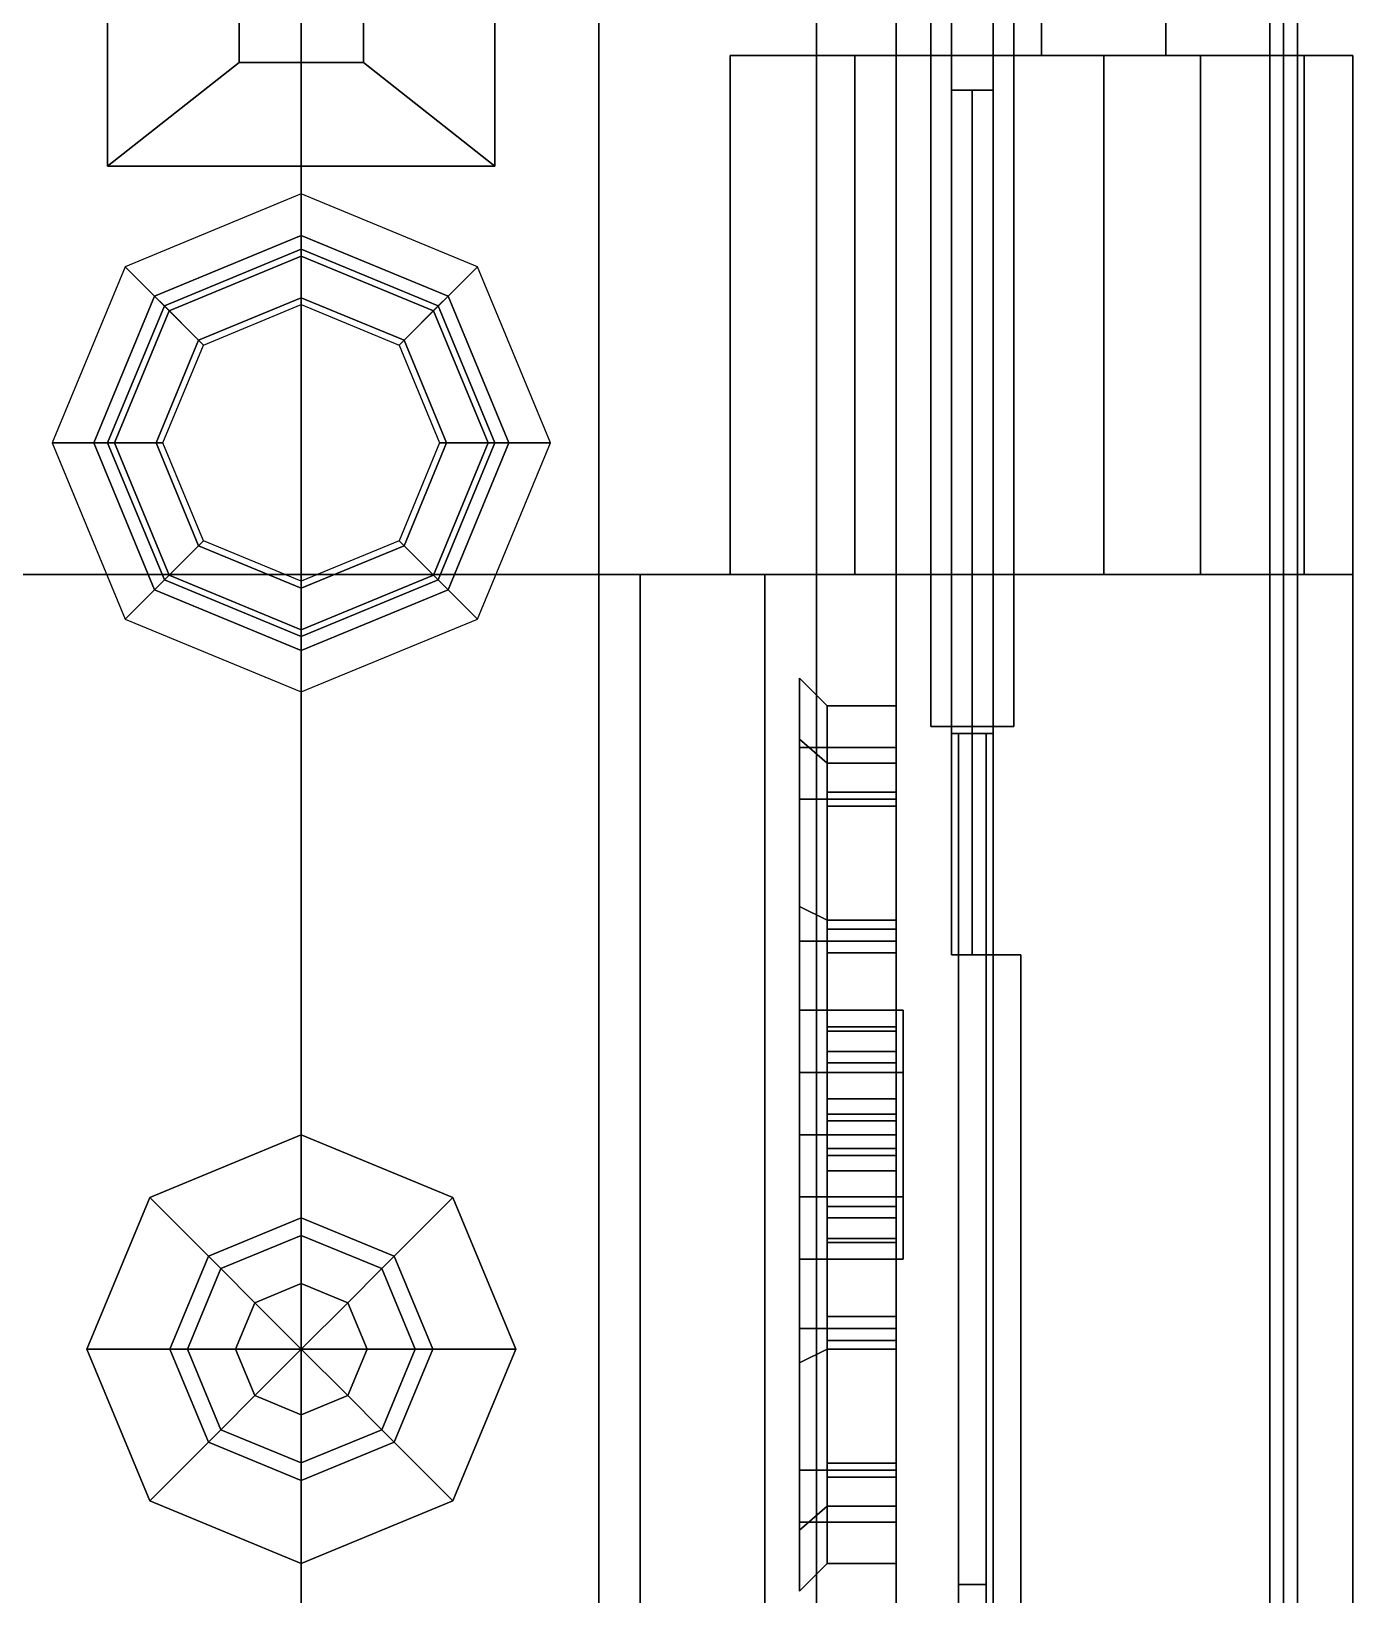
# Model space of a CAD drawing. Header units: millimetres. Extents: x -1.6 to 3, y -8.4 to 20.4.
# Drawn here: x -0.39 to 1.52, y 4.875 to 7.135 of the extents above; entities that cross this region are included whole.
import ezdxf

# ---------------------------------------------------------------- set-up
doc = ezdxf.new("R2010")
doc.units = ezdxf.units.MM
doc.layers.add('bars', color=1, linetype='Continuous')
doc.layers.add('wheels', color=2, linetype='Continuous')

msp = doc.modelspace()

# ---------------------------------------------------------------- linework, layer by layer
for points in [[(1.25, 7.1, 0.83), (1.07, 7.1, 0.83), (1.07, 7.61, 0.83), (1.25, 7.79, 0.83)], [(1.25, 7.79, 1.22), (1.07, 7.61, 1.22), (1.07, 7.1, 1.22), (1.25, 7.1, 1.22)], [(1.25, 7.1, 1.22), (1.25, 7.1, 0.83), (1.25, 7.79, 0.83), (1.25, 7.79, 1.22)], [(1.07, 7.61, 1.22), (1.07, 7.61, 0.83), (1.07, 7.1, 0.83), (1.07, 7.1, 1.22)], [(-0.43, 0.27, 2.7848), (0, 0.27, 2.9), (0, 7.47, 2.9), (-0.43, 7.47, 2.7848)], [(0, 0.27, 1.18), (-0.43, 0.27, 1.2952), (-0.43, 7.47, 1.2952), (0, 7.47, 1.18)], [(0, 0.27, 2.9), (0.43, 0.27, 2.7848), (0.43, 7.47, 2.7848), (0, 7.47, 2.9)], [(0.43, 0.27, 1.2952), (0, 0.27, 1.18), (0, 7.47, 1.18), (0.43, 7.47, 1.2952)], [(0.43, 0.27, 2.7848), (0.7448, 0.27, 2.47), (0.7448, 7.47, 2.47), (0.43, 7.47, 2.7848)], [(0.7448, 0.27, 1.61), (0.43, 0.27, 1.2952), (0.43, 7.47, 1.2952), (0.7448, 7.47, 1.61)], [(0.7448, 0.27, 2.47), (0.86, 0.27, 2.04), (0.86, 7.47, 2.04), (0.7448, 7.47, 2.47)], [(0.86, 0.27, 2.04), (0.7448, 0.27, 1.61), (0.7448, 7.47, 1.61), (0.86, 7.47, 2.04)], [(1.4, 7.47, 2.5), (1.42, 7.47, 2.48), (1.42, 0.27, 2.48), (1.4, 0.27, 2.5)], [(1.42, 7.47, 2.52), (1.4, 7.47, 2.5), (1.4, 0.27, 2.5), (1.42, 0.27, 2.52)], [(1.4, 7.47, 2.06), (1.42, 7.47, 2.04), (1.42, 0.27, 2.04), (1.4, 0.27, 2.06)], [(1.42, 7.47, 2.08), (1.4, 7.47, 2.06), (1.4, 0.27, 2.06), (1.42, 0.27, 2.08)], [(1.42, 7.47, 2.48), (1.44, 7.47, 2.5), (1.44, 0.27, 2.5), (1.42, 0.27, 2.48)], [(1.44, 7.47, 2.5), (1.42, 7.47, 2.52), (1.42, 0.27, 2.52), (1.44, 0.27, 2.5)], [(1.42, 7.47, 2.04), (1.44, 7.47, 2.06), (1.44, 0.27, 2.06), (1.42, 0.27, 2.04)], [(1.44, 7.47, 2.06), (1.42, 7.47, 2.08), (1.42, 0.27, 2.08), (1.44, 0.27, 2.06)], [(-0.28, 7.43, 3.71), (-0.28, 7.43, 2.82), (-0.28, 6.94, 2.82), (-0.28, 6.94, 3.71)], [(-0.09, 7.28, 3.89), (-0.28, 7.43, 3.71), (-0.28, 6.94, 3.71), (-0.09, 7.09, 3.89)], [(0.28, 6.94, 3.71), (0.28, 7.43, 3.71), (0.09, 7.28, 3.89), (0.09, 7.09, 3.89)], [(0.28, 6.94, 2.82), (0.28, 7.43, 2.82), (0.28, 7.43, 3.71), (0.28, 6.94, 3.71)], [(-0.09, 7.28, 4.12), (-0.09, 7.28, 3.89), (-0.09, 7.09, 3.89), (-0.09, 7.09, 4.12)], [(0.09, 7.09, 4.12), (0.09, 7.28, 4.12), (-0.09, 7.28, 4.12), (-0.09, 7.09, 4.12)], [(0.09, 7.09, 3.89), (0.09, 7.28, 3.89), (0.09, 7.28, 4.12), (0.09, 7.09, 4.12)], [(1.52, 7.1, 1.63), (1.52, 7.1, 0.63), (0.62, 7.1, 0.63), (0.62, 7.1, 1.63)], [(0.62, 7.1, 1.63), (0.62, 7.1, 0.47), (0.62, 6.35, 0.47), (0.62, 6.35, 1.63)], [(1.52, 6.35, 1.63), (1.52, 7.1, 1.63), (0.62, 7.1, 1.63), (0.62, 6.35, 1.63)], [(1.52, 7.1, 0.63), (1.45, 7.1, 0.47), (0.62, 7.1, 0.47), (0.62, 7.1, 0.63)], [(1.45, 7.1, 0.47), (1.3, 7.1, 0.33), (0.8, 7.1, 0.33), (0.62, 7.1, 0.47)], [(0.62, 7.1, 0.47), (0.8, 7.1, 0.33), (0.8, 6.35, 0.33), (0.62, 6.35, 0.47)], [(1.3, 7.1, 0.33), (1.16, 7.1, 0.27), (1, 7.1, 0.27), (0.8, 7.1, 0.33)], [(0.8, 7.1, 0.33), (1, 7.1, 0.27), (1, 6.35, 0.27), (0.8, 6.35, 0.33)], [(1, 6.35, 0.27), (1, 7.1, 0.27), (1.16, 7.1, 0.27), (1.16, 6.35, 0.27)], [(1.16, 6.35, 0.27), (1.16, 7.1, 0.27), (1.3, 7.1, 0.33), (1.3, 6.35, 0.33)], [(1.3, 6.35, 0.33), (1.3, 7.1, 0.33), (1.45, 7.1, 0.47), (1.45, 6.35, 0.47)], [(1.45, 6.35, 0.47), (1.45, 7.1, 0.47), (1.52, 7.1, 0.63), (1.52, 6.35, 0.63)], [(1.52, 6.35, 0.63), (1.52, 7.1, 0.63), (1.52, 7.1, 1.63), (1.52, 6.35, 1.63)], [(-0.09, 7.09, 3.89), (-0.28, 6.94, 3.71), (0.28, 6.94, 3.71), (0.09, 7.09, 3.89)], [(-0.09, 7.09, 4.12), (-0.09, 7.09, 3.89), (0.09, 7.09, 3.89), (0.09, 7.09, 4.12)], [(-0.28, 6.94, 3.71), (-0.28, 6.94, 2.82), (0.28, 6.94, 2.82), (0.28, 6.94, 3.71)], [(0, 6.9, 2.9), (-0.2546, 6.7946, 2.82), (-0.1485, 6.6885, 3.55), (0, 6.75, 3.55)], [(0.2546, 6.7946, 2.82), (0, 6.9, 2.9), (0, 6.75, 3.55), (0.1485, 6.6885, 3.55)], [(0, 6.82, 4.81), (-0.198, 6.738, 4.81), (-0.2121, 6.7521, 4.86), (0, 6.84, 4.86)], [(0, 6.84, 4.86), (-0.2121, 6.7521, 4.86), (-0.1909, 6.7309, 4.86), (0, 6.81, 4.86)], [(0.198, 6.738, 4.81), (0, 6.82, 4.81), (0, 6.84, 4.86), (0.2121, 6.7521, 4.86)], [(0.2121, 6.7521, 4.86), (0, 6.84, 4.86), (0, 6.81, 4.86), (0.1909, 6.7309, 4.86)], [(0, 6.75, 3.55), (-0.1485, 6.6885, 3.55), (-0.198, 6.738, 4.81), (0, 6.82, 4.81)], [(0, 6.81, 4.86), (-0.1909, 6.7309, 4.86), (-0.1414, 6.6814, 3.55), (0, 6.74, 3.55)], [(0.1485, 6.6885, 3.55), (0, 6.75, 3.55), (0, 6.82, 4.81), (0.198, 6.738, 4.81)], [(0.1909, 6.7309, 4.86), (0, 6.81, 4.86), (0, 6.74, 3.55), (0.1414, 6.6814, 3.55)], [(-0.2546, 6.7946, 2.82), (-0.36, 6.54, 2.78), (-0.21, 6.54, 3.55), (-0.1485, 6.6885, 3.55)], [(0.36, 6.54, 2.78), (0.2546, 6.7946, 2.82), (0.1485, 6.6885, 3.55), (0.21, 6.54, 3.55)], [(-0.198, 6.738, 4.81), (-0.28, 6.54, 4.81), (-0.3, 6.54, 4.86), (-0.2121, 6.7521, 4.86)], [(-0.2121, 6.7521, 4.86), (-0.3, 6.54, 4.86), (-0.27, 6.54, 4.86), (-0.1909, 6.7309, 4.86)], [(-0.1485, 6.6885, 3.55), (-0.21, 6.54, 3.55), (-0.28, 6.54, 4.81), (-0.198, 6.738, 4.81)], [(0.21, 6.54, 3.55), (0.1485, 6.6885, 3.55), (0.198, 6.738, 4.81), (0.28, 6.54, 4.81)], [(0.3, 6.54, 4.86), (0.2121, 6.7521, 4.86), (0.1909, 6.7309, 4.86), (0.27, 6.54, 4.86)], [(0.28, 6.54, 4.81), (0.198, 6.738, 4.81), (0.2121, 6.7521, 4.86), (0.3, 6.54, 4.86)], [(-0.1909, 6.7309, 4.86), (-0.27, 6.54, 4.86), (-0.2, 6.54, 3.55), (-0.1414, 6.6814, 3.55)], [(0.27, 6.54, 4.86), (0.1909, 6.7309, 4.86), (0.1414, 6.6814, 3.55), (0.2, 6.54, 3.55)], [(-0.36, 6.54, 2.78), (-0.2546, 6.2854, 2.82), (-0.1485, 6.3915, 3.55), (-0.21, 6.54, 3.55)], [(-0.28, 6.54, 4.81), (-0.198, 6.342, 4.81), (-0.2121, 6.3279, 4.86), (-0.3, 6.54, 4.86)], [(-0.3, 6.54, 4.86), (-0.2121, 6.3279, 4.86), (-0.1909, 6.3491, 4.86), (-0.27, 6.54, 4.86)], [(-0.21, 6.54, 3.55), (-0.1485, 6.3915, 3.55), (-0.198, 6.342, 4.81), (-0.28, 6.54, 4.81)], [(-0.27, 6.54, 4.86), (-0.1909, 6.3491, 4.86), (-0.1414, 6.3986, 3.55), (-0.2, 6.54, 3.55)], [(0.1909, 6.3491, 4.86), (0.27, 6.54, 4.86), (0.2, 6.54, 3.55), (0.1414, 6.3986, 3.55)], [(0.1485, 6.3915, 3.55), (0.21, 6.54, 3.55), (0.28, 6.54, 4.81), (0.198, 6.342, 4.81)], [(0.2546, 6.2854, 2.82), (0.36, 6.54, 2.78), (0.21, 6.54, 3.55), (0.1485, 6.3915, 3.55)], [(0.2121, 6.3279, 4.86), (0.3, 6.54, 4.86), (0.27, 6.54, 4.86), (0.1909, 6.3491, 4.86)], [(0.198, 6.342, 4.81), (0.28, 6.54, 4.81), (0.3, 6.54, 4.86), (0.2121, 6.3279, 4.86)], [(-0.1909, 6.3491, 4.86), (0, 6.27, 4.86), (0, 6.34, 3.55), (-0.1414, 6.3986, 3.55)], [(0, 6.27, 4.86), (0.1909, 6.3491, 4.86), (0.1414, 6.3986, 3.55), (0, 6.34, 3.55)], [(-0.2546, 6.2854, 2.82), (0, 6.18, 2.9), (0, 6.33, 3.55), (-0.1485, 6.3915, 3.55)], [(-0.1485, 6.3915, 3.55), (0, 6.33, 3.55), (0, 6.26, 4.81), (-0.198, 6.342, 4.81)], [(0, 6.33, 3.55), (0.1485, 6.3915, 3.55), (0.198, 6.342, 4.81), (0, 6.26, 4.81)], [(0, 6.18, 2.9), (0.2546, 6.2854, 2.82), (0.1485, 6.3915, 3.55), (0, 6.33, 3.55)], [(1.52, 6.35, 1.59), (1.52, 6.35, 1.47), (-1.52, 6.35, 1.47), (-1.52, 6.35, 1.59)], [(1.52, 0.27, 1.59), (1.52, 6.35, 1.59), (-1.52, 6.35, 1.59), (-1.52, 0.27, 1.59)], [(-1.52, 0.27, 1.47), (-1.52, 6.35, 1.47), (1.52, 6.35, 1.47), (1.52, 0.27, 1.47)], [(-0.2121, 6.3279, 4.86), (0, 6.24, 4.86), (0, 6.27, 4.86), (-0.1909, 6.3491, 4.86)], [(-0.198, 6.342, 4.81), (0, 6.26, 4.81), (0, 6.24, 4.86), (-0.2121, 6.3279, 4.86)], [(0, 6.24, 4.86), (0.2121, 6.3279, 4.86), (0.1909, 6.3491, 4.86), (0, 6.27, 4.86)], [(0, 6.26, 4.81), (0.198, 6.342, 4.81), (0.2121, 6.3279, 4.86), (0, 6.24, 4.86)], [(0.49, 1.23, 0.33), (0.49, 6.35, 0.33), (0.67, 6.35, 0.33), (0.67, 1.23, 0.33)], [(0.67, 1.23, 1.23), (0.67, 6.35, 1.23), (0.49, 6.35, 1.23), (0.49, 1.23, 1.23)], [(0.49, 6.35, 1.23), (0.49, 6.35, 0.33), (0.49, 1.23, 0.33), (0.49, 1.23, 1.23)], [(0.62, 6.35, 1.63), (0.62, 6.35, 0.63), (1.52, 6.35, 0.63), (1.52, 6.35, 1.63)], [(0.62, 6.35, 0.63), (0.62, 6.35, 0.47), (1.45, 6.35, 0.47), (1.52, 6.35, 0.63)], [(0.62, 6.35, 0.47), (0.8, 6.35, 0.33), (1.3, 6.35, 0.33), (1.45, 6.35, 0.47)], [(0.67, 1.23, 0.33), (0.67, 6.35, 0.33), (0.67, 6.35, 1.23), (0.67, 1.23, 1.23)], [(0.8, 6.35, 0.33), (1, 6.35, 0.27), (1.16, 6.35, 0.27), (1.3, 6.35, 0.33)], [(1.52, 0.27, 1.47), (1.52, 6.35, 1.47), (1.52, 6.35, 1.59), (1.52, 0.27, 1.59)], [(0, 5.54, 2.9), (-0.2192, 5.4492, 2.84), (-0.2192, 5.4492, 3.41), (0, 5.54, 3.41)], [(0, 5.54, 3.41), (-0.2192, 5.4492, 3.41), (-0.1344, 5.3644, 3.45), (0, 5.42, 3.45)], [(0.2192, 5.4492, 2.84), (0, 5.54, 2.9), (0, 5.54, 3.41), (0.2192, 5.4492, 3.41)], [(0.2192, 5.4492, 3.41), (0, 5.54, 3.41), (0, 5.42, 3.45), (0.1344, 5.3644, 3.45)], [(-0.2192, 5.4492, 2.84), (-0.31, 5.23, 2.81), (-0.31, 5.23, 3.41), (-0.2192, 5.4492, 3.41)], [(-0.2192, 5.4492, 3.41), (-0.31, 5.23, 3.41), (-0.19, 5.23, 3.45), (-0.1344, 5.3644, 3.45)], [(0.31, 5.23, 3.41), (0.2192, 5.4492, 3.41), (0.1344, 5.3644, 3.45), (0.19, 5.23, 3.45)], [(0.31, 5.23, 2.81), (0.2192, 5.4492, 2.84), (0.2192, 5.4492, 3.41), (0.31, 5.23, 3.41)], [(0, 5.3945, 3.49), (0, 5.42, 3.45), (-0.1344, 5.3644, 3.45), (-0.1164, 5.3464, 3.49)], [(0.1164, 5.3464, 3.49), (0.1344, 5.3644, 3.45), (0, 5.42, 3.45), (0, 5.3945, 3.49)], [(0, 5.325, 3.51), (0, 5.3945, 3.49), (-0.1164, 5.3464, 3.49), (-0.0672, 5.2972, 3.51)], [(0.0672, 5.2972, 3.51), (0.1164, 5.3464, 3.49), (0, 5.3945, 3.49), (0, 5.325, 3.51)], [(-0.1164, 5.3464, 3.49), (-0.1344, 5.3644, 3.45), (-0.19, 5.23, 3.45), (-0.1645, 5.23, 3.49)], [(0.1645, 5.23, 3.49), (0.19, 5.23, 3.45), (0.1344, 5.3644, 3.45), (0.1164, 5.3464, 3.49)], [(-0.0672, 5.2972, 3.51), (-0.1164, 5.3464, 3.49), (-0.1645, 5.23, 3.49), (-0.095, 5.23, 3.51)], [(0.095, 5.23, 3.51), (0.1645, 5.23, 3.49), (0.1164, 5.3464, 3.49), (0.0672, 5.2972, 3.51)], [(0, 5.23, 3.52), (0, 5.325, 3.51), (-0.0672, 5.2972, 3.51), (0, 5.23, 3.52)], [(0, 5.23, 3.52), (0.0672, 5.2972, 3.51), (0, 5.325, 3.51), (0, 5.23, 3.52)], [(0, 5.23, 3.52), (-0.0672, 5.2972, 3.51), (-0.095, 5.23, 3.51), (0, 5.23, 3.52)], [(0, 5.23, 3.52), (0.095, 5.23, 3.51), (0.0672, 5.2972, 3.51), (0, 5.23, 3.52)], [(-0.31, 5.23, 2.81), (-0.2192, 5.0108, 2.84), (-0.2192, 5.0108, 3.41), (-0.31, 5.23, 3.41)], [(-0.31, 5.23, 3.41), (-0.2192, 5.0108, 3.41), (-0.1344, 5.0956, 3.45), (-0.19, 5.23, 3.45)], [(-0.1645, 5.23, 3.49), (-0.19, 5.23, 3.45), (-0.1344, 5.0956, 3.45), (-0.1164, 5.1136, 3.49)], [(-0.095, 5.23, 3.51), (-0.1645, 5.23, 3.49), (-0.1164, 5.1136, 3.49), (-0.0672, 5.1628, 3.51)], [(0, 5.23, 3.52), (-0.095, 5.23, 3.51), (-0.0672, 5.1628, 3.51), (0, 5.23, 3.52)], [(0, 5.23, 3.52), (-0.0672, 5.1628, 3.51), (0, 5.135, 3.51), (0, 5.23, 3.52)], [(0, 5.23, 3.52), (0, 5.135, 3.51), (0.0672, 5.1628, 3.51), (0, 5.23, 3.52)], [(0, 5.23, 3.52), (0.0672, 5.1628, 3.51), (0.095, 5.23, 3.51), (0, 5.23, 3.52)], [(0.0672, 5.1628, 3.51), (0.1164, 5.1136, 3.49), (0.1645, 5.23, 3.49), (0.095, 5.23, 3.51)], [(0.1164, 5.1136, 3.49), (0.1344, 5.0956, 3.45), (0.19, 5.23, 3.45), (0.1645, 5.23, 3.49)], [(0.2192, 5.0108, 3.41), (0.31, 5.23, 3.41), (0.19, 5.23, 3.45), (0.1344, 5.0956, 3.45)], [(0.2192, 5.0108, 2.84), (0.31, 5.23, 2.81), (0.31, 5.23, 3.41), (0.2192, 5.0108, 3.41)], [(-0.0672, 5.1628, 3.51), (-0.1164, 5.1136, 3.49), (0, 5.0655, 3.49), (0, 5.135, 3.51)], [(0, 5.135, 3.51), (0, 5.0655, 3.49), (0.1164, 5.1136, 3.49), (0.0672, 5.1628, 3.51)], [(-0.1164, 5.1136, 3.49), (-0.1344, 5.0956, 3.45), (0, 5.04, 3.45), (0, 5.0655, 3.49)], [(0, 5.0655, 3.49), (0, 5.04, 3.45), (0.1344, 5.0956, 3.45), (0.1164, 5.1136, 3.49)], [(-0.2192, 5.0108, 3.41), (0, 4.92, 3.41), (0, 5.04, 3.45), (-0.1344, 5.0956, 3.45)], [(0, 4.92, 3.41), (0.2192, 5.0108, 3.41), (0.1344, 5.0956, 3.45), (0, 5.04, 3.45)], [(-0.2192, 5.0108, 2.84), (0, 4.92, 2.9), (0, 4.92, 3.41), (-0.2192, 5.0108, 3.41)], [(0, 4.92, 2.9), (0.2192, 5.0108, 2.84), (0.2192, 5.0108, 3.41), (0, 4.92, 3.41)]]:
    msp.add_3dface(points)
at = {"layer": 'bars'}
for points in [[(0.91, 6.13, 0.74), (0.94, 6.13, 0.792), (0.94, 8.12, 0.792), (0.91, 8.12, 0.74)], [(0.94, 6.13, 0.688), (0.91, 6.13, 0.74), (0.91, 8.12, 0.74), (0.94, 8.12, 0.688)], [(0.94, 6.13, 0.792), (1, 6.13, 0.792), (1, 8.12, 0.792), (0.94, 8.12, 0.792)], [(1, 6.13, 0.688), (0.94, 6.13, 0.688), (0.94, 8.12, 0.688), (1, 8.12, 0.688)], [(1, 6.13, 0.792), (1.03, 6.13, 0.74), (1.03, 8.12, 0.74), (1, 8.12, 0.792)], [(1.03, 6.13, 0.74), (1, 6.13, 0.688), (1, 8.12, 0.688), (1.03, 8.12, 0.74)], [(0.94, 6.12, 1.32), (0.97, 6.12, 1.35), (0.97, 7.05, 1.35), (0.94, 7.05, 1.32)], [(0.97, 6.12, 1.29), (0.94, 6.12, 1.32), (0.94, 7.05, 1.32), (0.97, 7.05, 1.29)], [(0.97, 6.12, 1.35), (1, 6.12, 1.32), (1, 7.05, 1.32), (0.97, 7.05, 1.35)], [(1, 6.12, 1.32), (0.97, 6.12, 1.29), (0.97, 7.05, 1.29), (1, 7.05, 1.32)], [(0.91, 6.13, 0.74), (1.03, 6.13, 0.74), (1, 6.13, 0.792), (0.94, 6.13, 0.792)], [(0.94, 6.13, 0.688), (1, 6.13, 0.688), (1.03, 6.13, 0.74), (0.91, 6.13, 0.74)], [(0.94, 5.8, 0.74), (0.97, 5.8, 0.77), (0.97, 6.13, 0.77), (0.94, 6.13, 0.74)], [(0.97, 5.8, 0.71), (0.94, 5.8, 0.74), (0.94, 6.13, 0.74), (0.97, 6.13, 0.71)], [(0.97, 5.8, 0.77), (1, 5.8, 0.74), (1, 6.13, 0.74), (0.97, 6.13, 0.77)], [(1, 5.8, 0.74), (0.97, 5.8, 0.71), (0.97, 6.13, 0.71), (1, 6.13, 0.74)], [(0.95, 6.12, 1.35), (0.95, 6.12, 1.29), (0.95, 4.89, 1.01), (0.95, 4.89, 1.08)], [(0.99, 6.12, 1.35), (0.99, 6.12, 1.29), (0.95, 6.12, 1.29), (0.95, 6.12, 1.35)], [(0.95, 4.89, 1.01), (0.95, 6.12, 1.29), (0.99, 6.12, 1.29), (0.99, 4.89, 1.01)], [(0.99, 4.89, 1.08), (0.99, 6.12, 1.35), (0.95, 6.12, 1.35), (0.95, 4.89, 1.08)], [(0.99, 4.89, 1.01), (0.99, 6.12, 1.29), (0.99, 6.12, 1.35), (0.99, 4.89, 1.08)], [(1, 5.8, 0.76), (1, 5.8, 0.67), (1, 2.86, 0.57), (1, 2.86, 0.65)], [(1, 2.86, 0.57), (1, 5.8, 0.67), (1.04, 5.8, 0.67), (1.04, 2.86, 0.57)], [(1.04, 5.8, 0.76), (1.04, 5.8, 0.67), (1, 5.8, 0.67), (1, 5.8, 0.76)], [(1.04, 2.86, 0.65), (1.04, 5.8, 0.76), (1, 5.8, 0.76), (1, 2.86, 0.65)], [(1.04, 2.86, 0.57), (1.04, 5.8, 0.67), (1.04, 5.8, 0.76), (1.04, 2.86, 0.65)], [(0.95, 4.78, 1.47), (0.95, 4.89, 1.47), (0.95, 4.89, 0.95), (0.95, 4.78, 0.95)], [(0.95, 4.89, 0.95), (0.95, 4.89, 1.47), (0.99, 4.89, 1.47), (0.99, 4.89, 0.95)], [(0.95, 4.78, 0.95), (0.95, 4.89, 0.95), (0.99, 4.89, 0.95), (0.99, 4.78, 0.95)], [(0.99, 4.89, 0.95), (0.99, 4.89, 1.47), (0.99, 4.78, 1.47), (0.99, 4.78, 0.95)]]:
    msp.add_3dface(points, dxfattribs=at)
at = {"layer": 'wheels'}
for points in [[(0.76, 6.0769, 0.93), (0.76, 6.16, 0.62), (0.72, 6.2, 0.62), (0.72, 6.1116, 0.95)], [(0.72, 6.1116, 0.95), (0.72, 6.2, 0.62), (0.72, 6.1, 0.62), (0.72, 6.025, 0.9)], [(0.76, 6.16, 0.62), (0.76, 6.0769, 0.31), (0.72, 6.1116, 0.29), (0.72, 6.2, 0.62)], [(0.72, 6.2, 0.62), (0.72, 6.1116, 0.29), (0.72, 6.025, 0.34), (0.72, 6.1, 0.62)], [(0.86, 6.0769, 0.93), (0.86, 6.16, 0.62), (0.76, 6.16, 0.62), (0.76, 6.0769, 0.93)], [(0.86, 6.16, 0.62), (0.86, 6.0769, 0.31), (0.76, 6.0769, 0.31), (0.76, 6.16, 0.62)], [(0.86, 6.025, 0.9), (0.86, 6.1, 0.62), (0.86, 6.16, 0.62), (0.86, 6.0769, 0.93)], [(0.86, 6.1, 0.62), (0.86, 6.025, 0.34), (0.86, 6.0769, 0.31), (0.86, 6.16, 0.62)], [(0.76, 5.85, 1.1569), (0.76, 6.0769, 0.93), (0.72, 6.1116, 0.95), (0.72, 5.87, 1.1916)], [(0.72, 5.87, 1.1916), (0.72, 6.1116, 0.95), (0.72, 6.025, 0.9), (0.72, 5.82, 1.105)], [(0.76, 6.0769, 0.31), (0.76, 5.85, 0.0831), (0.72, 5.87, 0.0484), (0.72, 6.1116, 0.29)], [(0.72, 6.1116, 0.29), (0.72, 5.87, 0.0484), (0.72, 5.82, 0.135), (0.72, 6.025, 0.34)], [(0.86, 6.1, 0.62), (0.86, 6.025, 0.9), (0.72, 6.025, 0.9), (0.72, 6.1, 0.62)], [(0.86, 6.025, 0.34), (0.86, 6.1, 0.62), (0.72, 6.1, 0.62), (0.72, 6.025, 0.34)], [(0.76, 5.6959, 0.5901), (0.76, 5.6959, 0.6499), (0.76, 6.1, 0.64), (0.76, 6.1, 0.6)], [(0.76, 6.1, 0.64), (0.76, 5.6959, 0.6499), (0.86, 5.6959, 0.6499), (0.86, 6.1, 0.64)], [(0.86, 6.1, 0.6), (0.86, 5.6959, 0.5901), (0.76, 5.6959, 0.5901), (0.76, 6.1, 0.6)], [(0.86, 6.1, 0.64), (0.86, 5.6959, 0.6499), (0.86, 5.6959, 0.5901), (0.86, 6.1, 0.6)], [(0.86, 5.85, 1.1569), (0.86, 6.0769, 0.93), (0.76, 6.0769, 0.93), (0.76, 5.85, 1.1569)], [(0.86, 6.0769, 0.31), (0.86, 5.85, 0.0831), (0.76, 5.85, 0.0831), (0.76, 6.0769, 0.31)], [(0.86, 5.82, 1.105), (0.86, 6.025, 0.9), (0.86, 6.0769, 0.93), (0.86, 5.85, 1.1569)], [(0.86, 6.025, 0.34), (0.86, 5.82, 0.135), (0.86, 5.85, 0.0831), (0.86, 6.0769, 0.31)], [(0.76, 5.6899, 0.6721), (0.76, 5.6601, 0.7238), (0.76, 6.015, 0.9173), (0.76, 6.035, 0.8827)], [(0.86, 6.035, 0.8827), (0.86, 5.6899, 0.6721), (0.76, 5.6899, 0.6721), (0.76, 6.035, 0.8827)], [(0.76, 5.6601, 0.5162), (0.76, 5.6899, 0.5679), (0.76, 6.035, 0.3573), (0.76, 6.015, 0.3227)], [(0.76, 6.035, 0.3573), (0.76, 5.6899, 0.5679), (0.86, 5.6899, 0.5679), (0.86, 6.035, 0.3573)], [(0.86, 6.015, 0.9173), (0.86, 5.6601, 0.7238), (0.86, 5.6899, 0.6721), (0.86, 6.035, 0.8827)], [(0.86, 6.035, 0.3573), (0.86, 5.6899, 0.5679), (0.86, 5.6601, 0.5162), (0.86, 6.015, 0.3227)], [(0.86, 6.025, 0.9), (0.86, 5.82, 1.105), (0.72, 5.82, 1.105), (0.72, 6.025, 0.9)], [(0.86, 5.82, 0.135), (0.86, 6.025, 0.34), (0.72, 6.025, 0.34), (0.72, 5.82, 0.135)], [(0.76, 6.015, 0.9173), (0.76, 5.6601, 0.7238), (0.86, 5.6601, 0.7238), (0.86, 6.015, 0.9173)], [(0.86, 6.015, 0.3227), (0.86, 5.6601, 0.5162), (0.76, 5.6601, 0.5162), (0.76, 6.015, 0.3227)], [(0.76, 5.54, 1.24), (0.76, 5.85, 1.1569), (0.72, 5.87, 1.1916), (0.72, 5.54, 1.28)], [(0.72, 5.54, 1.28), (0.72, 5.87, 1.1916), (0.72, 5.82, 1.105), (0.72, 5.54, 1.18)], [(0.76, 5.85, 0.0831), (0.76, 5.54), (0.72, 5.54, -0.04), (0.72, 5.87, 0.0484)], [(0.72, 5.87, 0.0484), (0.72, 5.54, -0.04), (0.72, 5.54, 0.06), (0.72, 5.82, 0.135)], [(0.86, 5.54, 1.24), (0.86, 5.85, 1.1569), (0.76, 5.85, 1.1569), (0.76, 5.54, 1.24)], [(0.86, 5.85, 0.0831), (0.86, 5.54), (0.76, 5.54), (0.76, 5.85, 0.0831)], [(0.76, 5.6438, 0.7401), (0.76, 5.5921, 0.7699), (0.76, 5.8027, 1.115), (0.76, 5.8373, 1.095)], [(0.86, 5.8373, 1.095), (0.86, 5.6438, 0.7401), (0.76, 5.6438, 0.7401), (0.76, 5.8373, 1.095)], [(0.76, 5.5921, 0.4701), (0.76, 5.6438, 0.4999), (0.76, 5.8373, 0.145), (0.76, 5.8027, 0.125)], [(0.76, 5.8373, 0.145), (0.76, 5.6438, 0.4999), (0.86, 5.6438, 0.4999), (0.86, 5.8373, 0.145)], [(0.86, 5.54, 1.18), (0.86, 5.82, 1.105), (0.86, 5.85, 1.1569), (0.86, 5.54, 1.24)], [(0.86, 5.82, 0.135), (0.86, 5.54, 0.06), (0.86, 5.54), (0.86, 5.85, 0.0831)], [(0.86, 5.8027, 1.115), (0.86, 5.5921, 0.7699), (0.86, 5.6438, 0.7401), (0.86, 5.8373, 1.095)], [(0.86, 5.8373, 0.145), (0.86, 5.6438, 0.4999), (0.86, 5.5921, 0.4701), (0.86, 5.8027, 0.125)], [(0.86, 5.82, 1.105), (0.86, 5.54, 1.18), (0.72, 5.54, 1.18), (0.72, 5.82, 1.105)], [(0.86, 5.54, 0.06), (0.86, 5.82, 0.135), (0.72, 5.82, 0.135), (0.72, 5.54, 0.06)], [(0.76, 5.8027, 1.115), (0.76, 5.5921, 0.7699), (0.86, 5.5921, 0.7699), (0.86, 5.8027, 1.115)], [(0.86, 5.8027, 0.125), (0.86, 5.5921, 0.4701), (0.76, 5.5921, 0.4701), (0.76, 5.8027, 0.125)], [(0.87, 5.63, 0.7759), (0.87, 5.72, 0.62), (0.72, 5.72, 0.62), (0.72, 5.63, 0.7759)], [(0.87, 5.72, 0.62), (0.87, 5.63, 0.4641), (0.72, 5.63, 0.4641), (0.72, 5.72, 0.62)], [(0.87, 5.63, 0.7759), (0.87, 5.45, 0.7759), (0.87, 5.36, 0.62), (0.87, 5.72, 0.62)], [(0.87, 5.72, 0.62), (0.87, 5.36, 0.62), (0.87, 5.45, 0.4641), (0.87, 5.63, 0.4641)], [(0.87, 5.45, 0.7759), (0.87, 5.63, 0.7759), (0.72, 5.63, 0.7759), (0.72, 5.45, 0.7759)], [(0.87, 5.63, 0.4641), (0.87, 5.45, 0.4641), (0.72, 5.45, 0.4641), (0.72, 5.63, 0.4641)], [(0.76, 5.5699, 0.7759), (0.76, 5.5101, 0.7759), (0.76, 5.52, 1.18), (0.76, 5.56, 1.18)], [(0.86, 5.56, 1.18), (0.86, 5.5699, 0.7759), (0.76, 5.5699, 0.7759), (0.76, 5.56, 1.18)], [(0.76, 5.56, 0.06), (0.76, 5.5699, 0.4641), (0.86, 5.5699, 0.4641), (0.86, 5.56, 0.06)], [(0.76, 5.5101, 0.4641), (0.76, 5.5699, 0.4641), (0.76, 5.56, 0.06), (0.76, 5.52, 0.06)], [(0.86, 5.52, 1.18), (0.86, 5.5101, 0.7759), (0.86, 5.5699, 0.7759), (0.86, 5.56, 1.18)], [(0.86, 5.56, 0.06), (0.86, 5.5699, 0.4641), (0.86, 5.5101, 0.4641), (0.86, 5.52, 0.06)], [(0.76, 5.23, 1.1569), (0.76, 5.54, 1.24), (0.72, 5.54, 1.28), (0.72, 5.21, 1.1916)], [(0.72, 5.21, 1.1916), (0.72, 5.54, 1.28), (0.72, 5.54, 1.18), (0.72, 5.26, 1.105)], [(0.86, 5.54, 1.18), (0.86, 5.26, 1.105), (0.72, 5.26, 1.105), (0.72, 5.54, 1.18)], [(0.76, 5.54), (0.76, 5.23, 0.0831), (0.72, 5.21, 0.0484), (0.72, 5.54, -0.04)], [(0.86, 5.26, 0.135), (0.86, 5.54, 0.06), (0.72, 5.54, 0.06), (0.72, 5.26, 0.135)], [(0.72, 5.54, -0.04), (0.72, 5.21, 0.0484), (0.72, 5.26, 0.135), (0.72, 5.54, 0.06)], [(0.86, 5.23, 1.1569), (0.86, 5.54, 1.24), (0.76, 5.54, 1.24), (0.76, 5.23, 1.1569)], [(0.86, 5.54), (0.86, 5.23, 0.0831), (0.76, 5.23, 0.0831), (0.76, 5.54)], [(0.86, 5.26, 1.105), (0.86, 5.54, 1.18), (0.86, 5.54, 1.24), (0.86, 5.23, 1.1569)], [(0.86, 5.54, 0.06), (0.86, 5.26, 0.135), (0.86, 5.23, 0.0831), (0.86, 5.54)], [(0.76, 5.52, 1.18), (0.76, 5.5101, 0.7759), (0.86, 5.5101, 0.7759), (0.86, 5.52, 1.18)], [(0.86, 5.52, 0.06), (0.86, 5.5101, 0.4641), (0.76, 5.5101, 0.4641), (0.76, 5.52, 0.06)], [(0.76, 5.4879, 0.7699), (0.76, 5.4362, 0.7401), (0.76, 5.2427, 1.095), (0.76, 5.2773, 1.115)], [(0.86, 5.2773, 1.115), (0.86, 5.4879, 0.7699), (0.76, 5.4879, 0.7699), (0.76, 5.2773, 1.115)], [(0.76, 5.4362, 0.4999), (0.76, 5.4879, 0.4701), (0.76, 5.2773, 0.125), (0.76, 5.2427, 0.145)], [(0.76, 5.2773, 0.125), (0.76, 5.4879, 0.4701), (0.86, 5.4879, 0.4701), (0.86, 5.2773, 0.125)], [(0.86, 5.2427, 1.095), (0.86, 5.4362, 0.7401), (0.86, 5.4879, 0.7699), (0.86, 5.2773, 1.115)], [(0.86, 5.2773, 0.125), (0.86, 5.4879, 0.4701), (0.86, 5.4362, 0.4999), (0.86, 5.2427, 0.145)], [(0.87, 5.36, 0.62), (0.87, 5.45, 0.7759), (0.72, 5.45, 0.7759), (0.72, 5.36, 0.62)], [(0.87, 5.45, 0.4641), (0.87, 5.36, 0.62), (0.72, 5.36, 0.62), (0.72, 5.45, 0.4641)], [(0.76, 5.2427, 1.095), (0.76, 5.4362, 0.7401), (0.86, 5.4362, 0.7401), (0.86, 5.2427, 1.095)], [(0.86, 5.2427, 0.145), (0.86, 5.4362, 0.4999), (0.76, 5.4362, 0.4999), (0.76, 5.2427, 0.145)], [(0.76, 5.4199, 0.7238), (0.76, 5.3901, 0.6721), (0.76, 5.045, 0.8827), (0.76, 5.065, 0.9173)], [(0.86, 5.065, 0.9173), (0.86, 5.4199, 0.7238), (0.76, 5.4199, 0.7238), (0.76, 5.065, 0.9173)], [(0.76, 5.3901, 0.5679), (0.76, 5.4199, 0.5162), (0.76, 5.065, 0.3227), (0.76, 5.045, 0.3573)], [(0.76, 5.065, 0.3227), (0.76, 5.4199, 0.5162), (0.86, 5.4199, 0.5162), (0.86, 5.065, 0.3227)], [(0.86, 5.045, 0.8827), (0.86, 5.3901, 0.6721), (0.86, 5.4199, 0.7238), (0.86, 5.065, 0.9173)], [(0.86, 5.065, 0.3227), (0.86, 5.4199, 0.5162), (0.86, 5.3901, 0.5679), (0.86, 5.045, 0.3573)], [(0.76, 5.045, 0.8827), (0.76, 5.3901, 0.6721), (0.86, 5.3901, 0.6721), (0.86, 5.045, 0.8827)], [(0.86, 5.045, 0.3573), (0.86, 5.3901, 0.5679), (0.76, 5.3901, 0.5679), (0.76, 5.045, 0.3573)], [(0.76, 5.3841, 0.6499), (0.76, 5.3841, 0.5901), (0.76, 4.98, 0.6), (0.76, 4.98, 0.64)], [(0.76, 4.98, 0.6), (0.76, 5.3841, 0.5901), (0.86, 5.3841, 0.5901), (0.86, 4.98, 0.6)], [(0.86, 4.98, 0.64), (0.86, 5.3841, 0.6499), (0.76, 5.3841, 0.6499), (0.76, 4.98, 0.64)], [(0.86, 4.98, 0.6), (0.86, 5.3841, 0.5901), (0.86, 5.3841, 0.6499), (0.86, 4.98, 0.64)], [(0.76, 5.0496, 0.8799), (0.76, 5.2967, 0.7291), (0.76, 5.2721, 0.6471), (0.76, 4.9854, 0.6401)], [(0.76, 4.9854, 0.5999), (0.76, 5.2748, 0.5928), (0.76, 5.2945, 0.5096), (0.76, 5.0496, 0.3601)], [(0.86, 5.0496, 0.3601), (0.86, 5.2967, 0.5109), (0.86, 5.2721, 0.5929), (0.86, 4.9854, 0.5999)], [(0.86, 4.9854, 0.6401), (0.86, 5.2748, 0.6472), (0.86, 5.2945, 0.7304), (0.86, 5.0496, 0.8799)], [(0.72, 4.9684, 0.95), (0.72, 5.21, 1.1916), (0.72, 5.26, 1.105), (0.72, 5.055, 0.9)], [(0.86, 5.26, 1.105), (0.86, 5.055, 0.9), (0.72, 5.055, 0.9), (0.72, 5.26, 1.105)], [(0.72, 5.21, 0.0484), (0.72, 4.9684, 0.29), (0.72, 5.055, 0.34), (0.72, 5.26, 0.135)], [(0.86, 5.055, 0.34), (0.86, 5.26, 0.135), (0.72, 5.26, 0.135), (0.72, 5.055, 0.34)], [(0.86, 5.055, 0.9), (0.86, 5.26, 1.105), (0.86, 5.23, 1.1569), (0.86, 5.0031, 0.93)], [(0.86, 5.26, 0.135), (0.86, 5.055, 0.34), (0.86, 5.0031, 0.31), (0.86, 5.23, 0.0831)], [(0.76, 5.0031, 0.93), (0.76, 5.23, 1.1569), (0.72, 5.21, 1.1916), (0.72, 4.9684, 0.95)], [(0.76, 5.23, 0.0831), (0.76, 5.0031, 0.31), (0.72, 4.9684, 0.29), (0.72, 5.21, 0.0484)], [(0.86, 5.0031, 0.93), (0.86, 5.23, 1.1569), (0.76, 5.23, 1.1569), (0.76, 5.0031, 0.93)], [(0.86, 5.23, 0.0831), (0.86, 5.0031, 0.31), (0.76, 5.0031, 0.31), (0.76, 5.23, 0.0831)], [(0.72, 4.88, 0.62), (0.72, 4.9684, 0.95), (0.72, 5.055, 0.9), (0.72, 4.98, 0.62)], [(0.86, 5.055, 0.9), (0.86, 4.98, 0.62), (0.72, 4.98, 0.62), (0.72, 5.055, 0.9)], [(0.72, 4.9684, 0.29), (0.72, 4.88, 0.62), (0.72, 4.98, 0.62), (0.72, 5.055, 0.34)], [(0.86, 4.98, 0.62), (0.86, 5.055, 0.34), (0.72, 5.055, 0.34), (0.72, 4.98, 0.62)], [(0.86, 4.98, 0.62), (0.86, 5.055, 0.9), (0.86, 5.0031, 0.93), (0.86, 4.92, 0.62)], [(0.86, 5.055, 0.34), (0.86, 4.98, 0.62), (0.86, 4.92, 0.62), (0.86, 5.0031, 0.31)], [(0.76, 4.92, 0.62), (0.76, 5.0031, 0.93), (0.72, 4.9684, 0.95), (0.72, 4.88, 0.62)], [(0.76, 5.0031, 0.31), (0.76, 4.92, 0.62), (0.72, 4.88, 0.62), (0.72, 4.9684, 0.29)], [(0.86, 4.92, 0.62), (0.86, 5.0031, 0.93), (0.76, 5.0031, 0.93), (0.76, 4.92, 0.62)], [(0.86, 5.0031, 0.31), (0.86, 4.92, 0.62), (0.76, 4.92, 0.62), (0.76, 5.0031, 0.31)]]:
    msp.add_3dface(points, dxfattribs=at)

doc.saveas('drawing.dxf')
